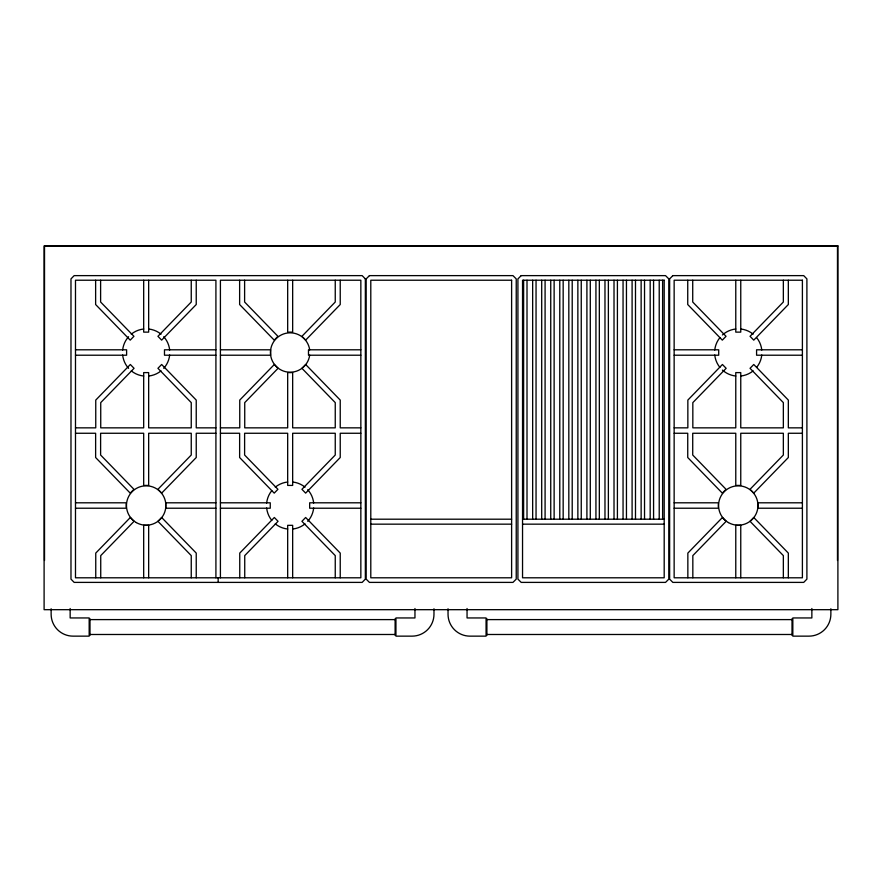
<?xml version="1.0" encoding="UTF-8"?>
<svg xmlns="http://www.w3.org/2000/svg" width="882" height="882" viewBox="0 0 882 882"><rect width="100%" height="100%" fill="white"/><g stroke="black" fill="none" stroke-linecap="round" stroke-linejoin="round"><path stroke-width="1.32" d="M75.488 349.801L126.611 349.801L126.611 355.214L75.488 355.214M215.914 349.801L164.482 349.801L164.482 355.214L215.914 355.214M220.412 349.801L270.609 349.801L270.609 355.214L220.412 355.214M360.848 349.801L308.48 349.801L308.48 355.214L360.848 355.214M674.146 349.801L718.709 349.801L718.709 355.214L674.146 355.214M802.399 349.801L756.58 349.801L756.58 355.214L802.399 355.214M75.488 427.847L95.752 427.847L95.752 400.086L130.338 364.487L134.053 368.312L100.735 402.611L100.735 427.847L143.678 427.847L143.678 372.601L148.661 372.601L148.661 427.847L191.251 427.847L191.251 402.611L157.933 368.312L161.649 364.487L196.234 400.086L196.234 427.847L215.914 427.847M220.412 427.847L239.75 427.847L239.75 400.086L274.335 364.487L278.05 368.312L244.733 402.611L244.733 427.847L287.675 427.847L287.675 372.601L292.659 372.601L292.659 427.847L335.248 427.847L335.248 402.611L301.931 368.312L305.646 364.487L340.232 400.086L340.232 427.847L360.848 427.847M674.146 427.847L687.85 427.847L687.85 400.086L722.435 364.487L726.151 368.312L692.833 402.611L692.833 427.847L735.775 427.847L735.775 372.601L740.759 372.601L740.759 427.847L783.348 427.847L783.348 402.611L750.042 368.312L753.757 364.487L788.332 400.086L788.332 427.847L802.399 427.847M75.488 433.26L95.631 433.26L95.631 457.526L130.216 493.126L133.932 489.301L100.614 455.013L100.614 433.26L143.678 433.26L143.678 485.42L148.661 485.42L148.661 433.26L191.251 433.26L191.251 455.013L157.933 489.301L161.649 493.126L196.234 457.526L196.234 433.26L215.914 433.26M220.412 433.26L239.628 433.26L239.628 457.526L274.214 493.126L277.929 489.301L244.612 455.013L244.612 433.26L287.675 433.26L287.675 485.42L292.659 485.42L292.659 433.26L335.248 433.26L335.248 455.013L301.931 489.301L305.646 493.126L340.232 457.526L340.232 433.26L360.848 433.26M674.146 433.26L687.74 433.26L687.74 457.526L722.314 493.126L726.029 489.301L692.723 455.013L692.723 433.26L735.775 433.26L735.775 485.42L740.759 485.42L740.759 433.26L783.348 433.26L783.348 455.013L750.042 489.301L753.757 493.126L788.332 457.526L788.332 433.26L802.399 433.26M75.488 502.806L126.258 502.806L126.258 508.219L75.488 508.219M215.914 502.806L165.662 502.806L165.662 508.219L215.914 508.219M220.412 502.806L270.256 502.806L270.256 508.219L220.412 508.219M360.848 502.806L309.659 502.806L309.659 508.219L360.848 508.219M674.146 502.806L718.356 502.806L718.356 508.219L674.146 508.219M802.399 502.806L757.759 502.806L757.759 508.219L802.399 508.219M370.793 519.2L511.615 519.2M522.541 519.2L664.19 519.2M370.793 524.162L511.615 524.162M522.541 524.162L664.19 524.162M89.997 619.605L395.114 619.605M486.897 619.605L792.014 619.605M89.997 634.489L395.114 634.489M486.897 634.489L792.014 634.489M365.622 279.186L362.16 275.625L74.165 275.625L70.979 278.899L70.979 579.121L74.165 582.396L362.16 582.396L365.346 579.121L365.346 278.899M837.481 560.478L837.481 246.276L44.519 246.265L44.519 560.478M830.866 608.756L830.866 614.225A21.918 21.918 0 0 1 808.959 636.143L792.83 636.143L792.83 617.951L811.859 617.951L811.859 608.503M792.014 618.767L792.014 635.327M788.332 280.222L788.332 304.533L753.757 340.132L750.042 336.307L783.348 302.008L783.348 280.222M788.332 577.798L788.332 553.091L753.757 517.491L750.042 521.317L783.348 555.605L783.348 577.798M740.759 280.222L740.759 332.128L735.775 332.128L735.775 280.222M740.759 577.798L740.759 525.33L735.775 525.33L735.775 577.798M692.723 280.222L692.723 302.008L726.029 336.307L722.314 340.132L687.74 304.533L687.74 280.222M692.833 577.798L692.833 555.605L726.151 521.317L722.435 517.491L687.85 553.091L687.85 577.798M662.614 280.222L662.614 519.2M659.218 280.222L659.218 519.2M653.573 280.222L653.573 519.2M650.177 280.222L650.177 519.2M644.533 280.222L644.533 519.2M641.137 280.222L641.137 519.2M635.492 280.222L635.492 519.2M632.096 280.222L632.096 519.2M626.452 280.222L626.452 519.2M623.056 280.222L623.056 519.2M617.411 280.222L617.411 519.2M614.015 280.222L614.015 519.2M608.371 280.222L608.371 519.2M604.975 280.222L604.975 519.2M599.33 280.222L599.33 519.2M595.934 280.222L595.934 519.2M590.29 280.222L590.29 519.2M586.905 280.222L586.905 519.2M581.249 280.222L581.249 519.2M577.864 280.222L577.864 519.2M572.209 280.222L572.209 519.2M568.824 280.222L568.824 519.2M563.168 280.222L563.168 519.2M559.783 280.222L559.783 519.2M554.128 280.222L554.128 519.2M550.743 280.222L550.743 519.2M545.087 280.222L545.087 519.2M541.702 280.222L541.702 519.2M536.047 280.222L536.047 519.2M532.662 280.222L532.662 519.2M527.006 280.222L527.006 519.2M523.621 280.222L523.621 519.2M486.897 618.767L486.897 635.327M467.052 608.503L467.052 617.951L486.07 617.951L486.07 636.143L469.941 636.143A21.918 21.918 0 0 1 448.034 614.225L448.034 608.756M433.977 608.756L433.977 614.225A21.918 21.918 0 0 1 412.059 636.143L395.941 636.143L395.941 617.951L414.959 617.951L414.959 608.503M395.114 618.767L395.114 635.327M340.232 280.222L340.232 304.533L305.646 340.132L301.931 336.307L335.248 302.008L335.248 280.222M340.232 577.798L340.232 553.091L305.646 517.491L301.931 521.317L335.248 555.605L335.248 577.798M292.659 280.222L292.659 332.128L287.675 332.128L287.675 280.222M292.659 577.798L292.659 525.33L287.675 525.33L287.675 577.798M244.733 577.798L244.733 555.605L278.05 521.317L274.335 517.491L239.75 553.091L239.75 577.798M244.612 280.222L244.612 302.008L277.929 336.307L274.214 340.132L239.628 304.533L239.628 280.222M220.412 577.798L220.412 280.222L360.848 280.222L360.848 577.798L75.488 577.798L75.488 280.222L215.914 280.222L215.914 577.798M218.163 577.798L218.163 582.396M196.234 280.222L196.234 304.533L161.649 340.132L157.933 336.307L191.251 302.008L191.251 280.222M196.234 577.798L196.234 553.091L161.649 517.491L157.933 521.317L191.251 555.605L191.251 577.798M148.661 280.222L148.661 332.128L143.678 332.128L143.678 280.222M148.661 577.798L148.661 525.33L143.678 525.33L143.678 577.798M100.735 577.798L100.735 555.605L134.053 521.317L130.338 517.491L95.752 553.091L95.752 577.798M100.614 280.222L100.614 302.008L133.932 336.307L130.216 340.132L95.631 304.533L95.631 280.222M89.997 618.767L89.997 635.327M70.152 608.503L70.152 617.951L89.17 617.951L89.17 636.143L73.041 636.143A21.918 21.918 0 0 1 51.134 614.225L51.134 608.756M761.783 354.994A23.638 23.638 0 0 1 756.635 367.397M753.151 370.892A23.638 23.638 0 0 1 740.737 376.03M735.797 376.03A23.638 23.638 0 0 1 722.446 370.087M719.899 367.397A23.638 23.638 0 0 1 714.751 354.994M714.751 350.055A23.638 23.638 0 0 1 719.899 337.641M722.446 334.962A23.638 23.638 0 0 1 735.797 329.008M740.737 329.008A23.638 23.638 0 0 1 753.151 334.157M756.635 337.641A23.638 23.638 0 0 1 761.783 350.055M309.692 355.093A19.702 19.702 0 0 1 279.572 369.139A19.702 19.702 0 0 1 279.572 335.91A19.702 19.702 0 0 1 309.692 349.945M313.672 507.988A23.638 23.638 0 0 1 307.73 521.35M305.04 523.886A23.638 23.638 0 0 1 292.626 529.035M287.697 529.035A23.638 23.638 0 0 1 275.283 523.886M271.788 520.402A23.638 23.638 0 0 1 266.651 507.988M266.651 503.049A23.638 23.638 0 0 1 271.788 490.646M275.283 487.151A23.638 23.638 0 0 1 287.697 482.013M292.626 482.013A23.638 23.638 0 0 1 305.04 487.151M307.73 489.697A23.638 23.638 0 0 1 313.672 503.049M169.675 354.994A23.638 23.638 0 0 1 163.732 368.345M161.042 370.892A23.638 23.638 0 0 1 148.628 376.03M143.7 376.03A23.638 23.638 0 0 1 131.286 370.892M128.596 368.345A23.638 23.638 0 0 1 122.653 354.994M122.653 350.055A23.638 23.638 0 0 1 128.596 336.703M131.286 334.157A23.638 23.638 0 0 1 143.7 329.008M148.628 329.008A23.638 23.638 0 0 1 161.042 334.157M163.732 336.703A23.638 23.638 0 0 1 169.675 350.055M672.823 275.625L669.636 278.899L669.636 579.121L672.823 582.396L803.711 582.396L806.898 579.121L806.898 278.899L803.711 275.625L672.823 275.625M369.437 275.625L366.173 278.899L366.173 579.121L369.437 582.396L512.96 582.396L516.235 579.121L516.235 278.899L512.96 275.625L369.437 275.625M521.196 275.625L517.921 278.899L517.921 579.121L521.196 582.396L665.546 582.396L668.81 579.121L668.81 278.899L665.546 275.625L521.196 275.625M837.9 245.858L44.1 245.858L44.1 609.683L837.9 609.683L837.9 245.858M511.615 280.222L370.793 280.222L370.793 577.798L511.615 577.798L511.615 280.222M664.19 280.222L522.541 280.222L522.541 577.798L664.19 577.798L664.19 280.222M802.399 280.222L674.146 280.222L674.146 577.798L802.399 577.798L802.399 280.222M728.422 522.574A19.702 19.702 0 0 0 757.969 505.507A19.702 19.702 0 0 0 728.422 488.452A19.702 19.702 0 0 0 728.422 522.574M136.313 522.574A19.702 19.702 0 0 0 165.871 505.507A19.702 19.702 0 0 0 136.313 488.452A19.702 19.702 0 0 0 136.313 522.574"/></g></svg>
